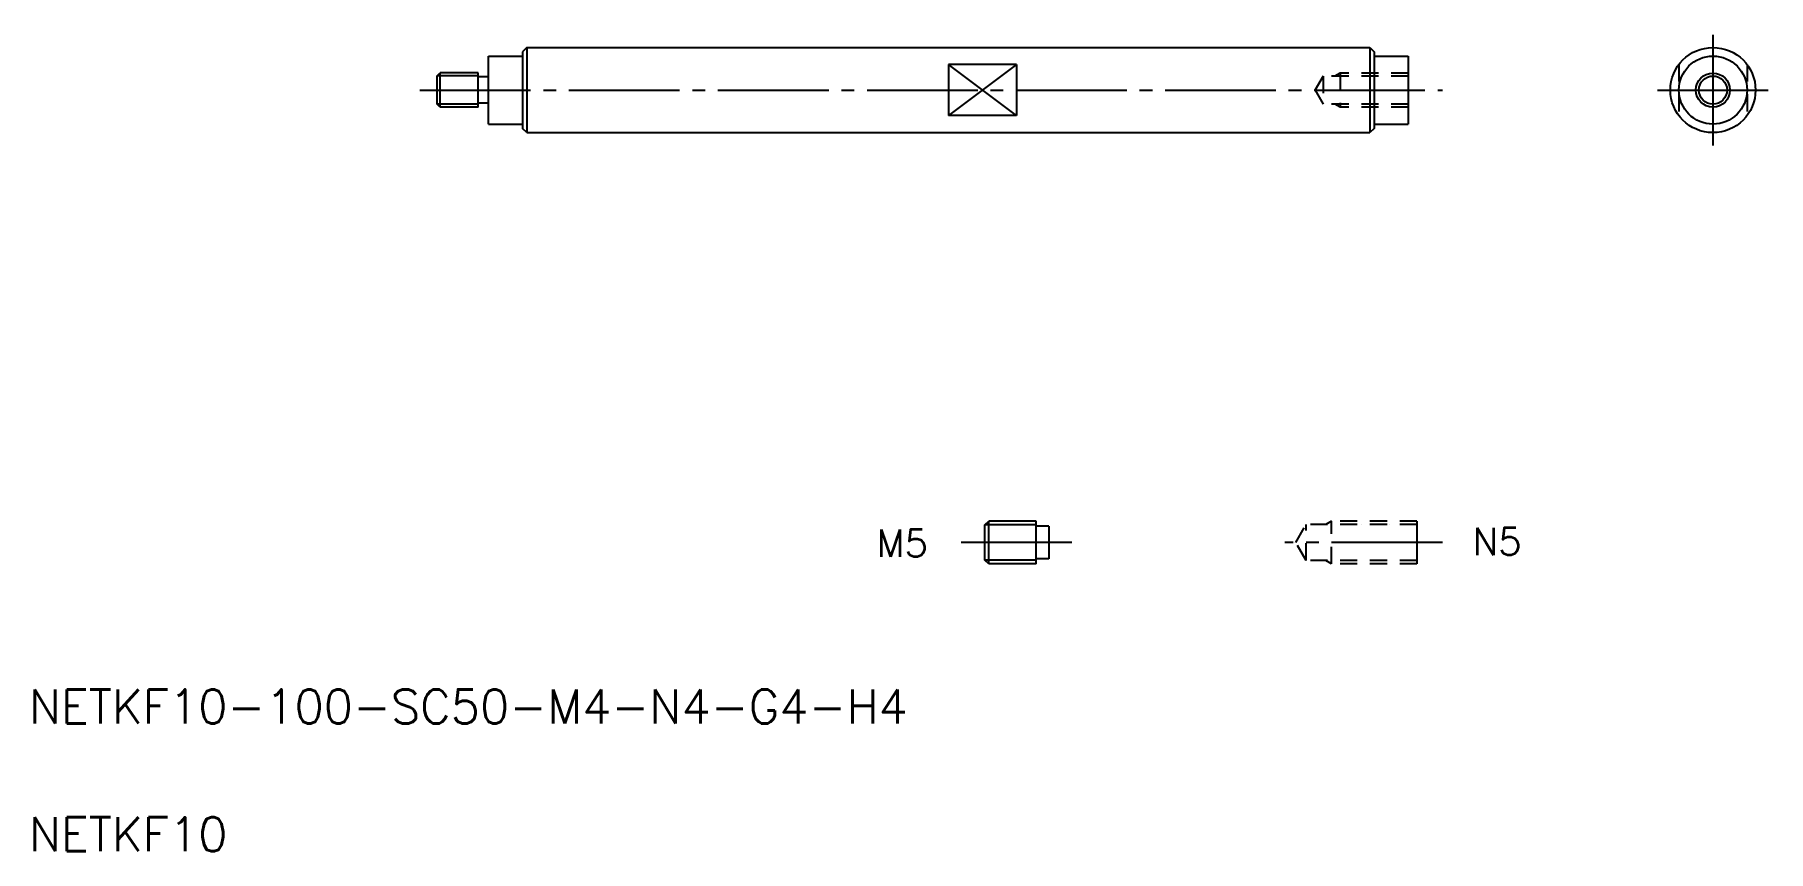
# Model space of a CAD drawing. Extents: x 11 to 214, y 10 to 106.
import ezdxf

# ---------------------------------------------------------------- set-up
doc = ezdxf.new("R2010")
doc.units = 0
doc.linetypes.add('CENTER', pattern=[17.5, 13, -1.5, 1.5, -1.5])
doc.linetypes.add('DASHED', pattern=[3.5, 2, -1.5])
doc.layers.get('0').update_dxf_attribs({"linetype": 'CONTINUOUS'})
doc.layers.add('CENTER', color=1, linetype='CENTER')
doc.styles.get("Standard").update_dxf_attribs({"font": 'txt', "bigfont": 'BIGFONT'})

msp = doc.modelspace()

# ---------------------------------------------------------------- linework, layer by layer
at = {"color": 7, "linetype": 'CONTINUOUS'}
for p, q in [((68.46, 104.37), (67.96, 103.87)), ((67.96, 103.87), (67.96, 94.87)), ((68.46, 104.37), (167.46, 104.37)), ((68.46, 104.37), (68.46, 94.37)), ((167.46, 104.37), (167.96, 103.87)), ((167.46, 104.37), (167.46, 94.37)), ((167.96, 103.87), (167.96, 94.87)), ((63.96, 95.38), (63.96, 103.37)), ((63.96, 103.37), (67.96, 103.37)), ((125.96, 102.37), (117.96, 102.37)), ((167.96, 103.37), (171.96, 103.37)), ((171.96, 103.37), (171.96, 95.37)), ((57.96, 101.03), (58.31, 101.38)), ((57.96, 97.73), (57.96, 101.03)), ((62.76, 101.38), (58.31, 101.38)), ((58.31, 97.38), (58.31, 101.38)), ((62.76, 97.38), (62.76, 101.38)), ((63.96, 100.93), (62.76, 100.93)), ((58.31, 97.38), (57.96, 97.73)), ((63.96, 97.83), (62.76, 97.83)), ((62.76, 97.38), (58.31, 97.38)), ((125.96, 96.37), (117.96, 96.37)), ((63.96, 95.37), (67.96, 95.37)), ((68.46, 94.37), (67.96, 94.87)), ((68.46, 94.37), (167.46, 94.37)), ((167.96, 94.87), (167.46, 94.37)), ((167.96, 95.37), (171.96, 95.37)), ((122.26, 48.32), (122.7, 48.76)), ((122.26, 44.19), (122.26, 48.32)), ((122.7, 43.76), (122.7, 48.76)), ((128.26, 48.76), (122.7, 48.76)), ((128.26, 43.76), (128.26, 48.76)), ((129.76, 48.19), (128.26, 48.19)), ((129.76, 48.19), (129.76, 44.32)), ((172.96, 48.76), (172.96, 43.76)), ((122.7, 43.76), (122.26, 44.19)), ((128.26, 43.76), (122.7, 43.76)), ((129.76, 44.32), (128.26, 44.32))]:
    msp.add_line(p, q, dxfattribs=at)
at = {"linetype": 'CONTINUOUS'}
for p, q in [((117.96, 102.37), (117.96, 96.37)), ((125.96, 102.37), (125.96, 96.37))]:
    msp.add_line(p, q, dxfattribs=at)
at = {"color": 3, "linetype": 'CONTINUOUS'}
for p, q in [((125.96, 102.37), (117.96, 96.37)), ((125.96, 96.37), (117.96, 102.37)), ((62.76, 101.03), (57.96, 101.03)), ((62.76, 97.73), (57.96, 97.73)), ((128.26, 48.32), (122.26, 48.32)), ((128.26, 44.19), (122.26, 44.19))]:
    msp.add_line(p, q, dxfattribs=at)
at = {"color": 3, "linetype": 'DASHED'}
for p, q in [((203.73, 102.37), (203.73, 96.37)), ((211.73, 102.37), (211.73, 96.37)), ((161.96, 101.02), (161.02, 99.4)), ((171.96, 101.02), (161.96, 101.02)), ((161.96, 101.02), (161.96, 97.72)), ((171.96, 101.37), (163.96, 101.37)), ((163.96, 101.37), (163.96, 97.37)), ((161.02, 99.34), (161.96, 97.72)), ((171.96, 97.72), (161.96, 97.72)), ((171.96, 97.37), (163.96, 97.37)), ((158.75, 46.26), (159.96, 48.36)), ((172.96, 48.36), (159.96, 48.36)), ((159.96, 44.16), (159.96, 48.36)), ((162.96, 43.76), (162.96, 48.76)), ((172.96, 48.76), (162.96, 48.76)), ((159.96, 44.16), (158.75, 46.26)), ((172.96, 44.16), (159.96, 44.16)), ((172.96, 43.76), (162.96, 43.76))]:
    msp.add_line(p, q, dxfattribs=at)
at = {"color": 3}
for p, q in [((163.96, 101.37), (163.35, 101.02)), ((163.96, 97.37), (163.35, 97.72)), ((162.96, 48.76), (162.27, 48.36)), ((162.96, 43.76), (162.27, 44.16))]:
    msp.add_line(p, q, dxfattribs=at)
for p, q in [((166.46, 48.36), (166.46, 48.36)), ((169.71, 48.36), (169.71, 48.36))]:
    msp.add_line(p, q)
at = {"color": 7, "linetype": 'CONTINUOUS'}
for radius in [5, 4, 1.65]:
    msp.add_circle((207.73, 99.37), radius, dxfattribs=at)
at = {"color": 3, "linetype": 'CONTINUOUS'}
msp.add_circle((207.73, 99.37), 2, dxfattribs=at)
at = {"layer": 'CENTER', "color": 1, "linetype": 'CENTER'}
for p, q in [((207.73, 105.87), (207.73, 92.87)), ((55.91, 99.37), (175.96, 99.37)), ((201.23, 99.37), (214.23, 99.37)), ((132.46, 46.26), (119.26, 46.26)), ((175.96, 46.26), (157.47, 46.26))]:
    msp.add_line(p, q, dxfattribs=at)

# ---------------------------------------------------------------- texts
at = {"color": 7, "linetype": 'CONTINUOUS'}
for s, height, p in [('M5', 3.2, (109.53, 44.57)), ('N5', 3.2, (179.51, 44.78)), ('NETKF10-100-SC50-M4-N4-G4-H4', 4, (10, 25)), ('NETKF10', 4, (10, 10))]:
    msp.add_text(s, height=height, dxfattribs=at).set_placement(p)

doc.saveas('drawing.dxf')
